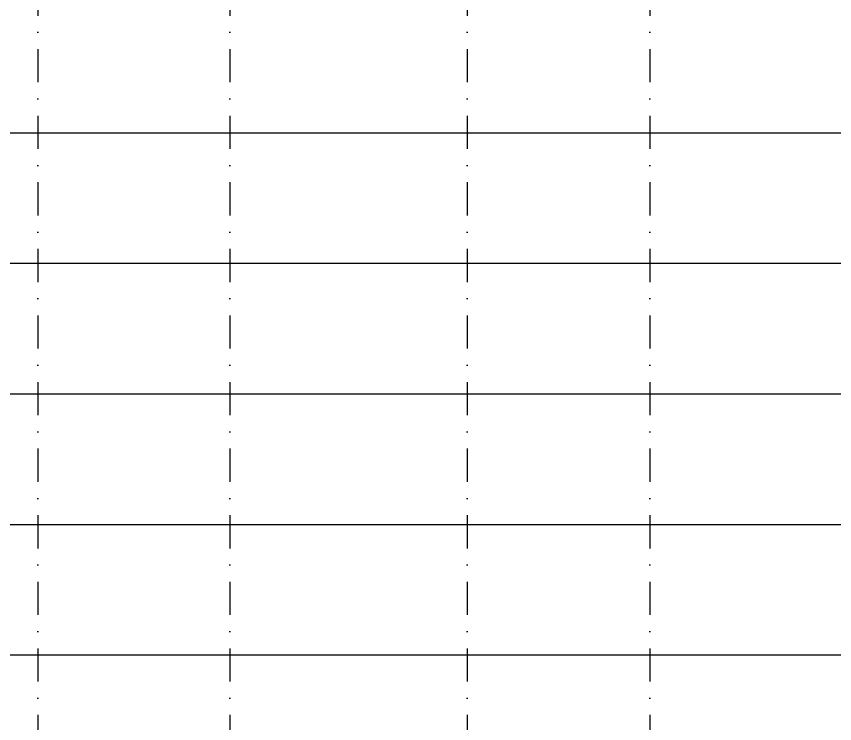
# Model space of a CAD drawing. Header units: metres. Extents: x -121 to 9872, y 3505 to 10721.
# Drawn here: x 235.6 to 549.1, y 6700.7 to 6971.5 of the extents above; entities that cross this region are included whole.
import ezdxf

# ---------------------------------------------------------------- set-up
doc = ezdxf.new("R2010")
doc.units = ezdxf.units.M
doc.linetypes.add('DASHDOT', pattern=[25.4, 12.7, -6.35, 0, -6.35])
doc.layers.add('GRID', color=253, linetype='Continuous')

msp = doc.modelspace()

# ---------------------------------------------------------------- linework, layer by layer
at = {"layer": 'GRID', "linetype": 'DASHDOT'}
for p, q in [((243.891, 7876.973), (243.891, 5510.205)), ((317.443, 7876.973), (317.443, 5510.205)), ((408.303, 7876.973), (408.303, 5510.205)), ((478.303, 7876.973), (478.303, 5510.205))]:
    msp.add_line(p, q, dxfattribs=at)
at = {"layer": 'GRID'}
for points in [[(-30.298, 6926.973), (7827.812, 6926.973)], [(-30.298, 6876.973), (7827.812, 6876.973)], [(-30.298, 6826.973), (7827.812, 6826.973)], [(-30.298, 6776.973), (7827.812, 6776.973)], [(-30.298, 6726.973), (7827.812, 6726.973)]]:
    msp.add_lwpolyline(points, dxfattribs=at)

doc.saveas('drawing.dxf')
